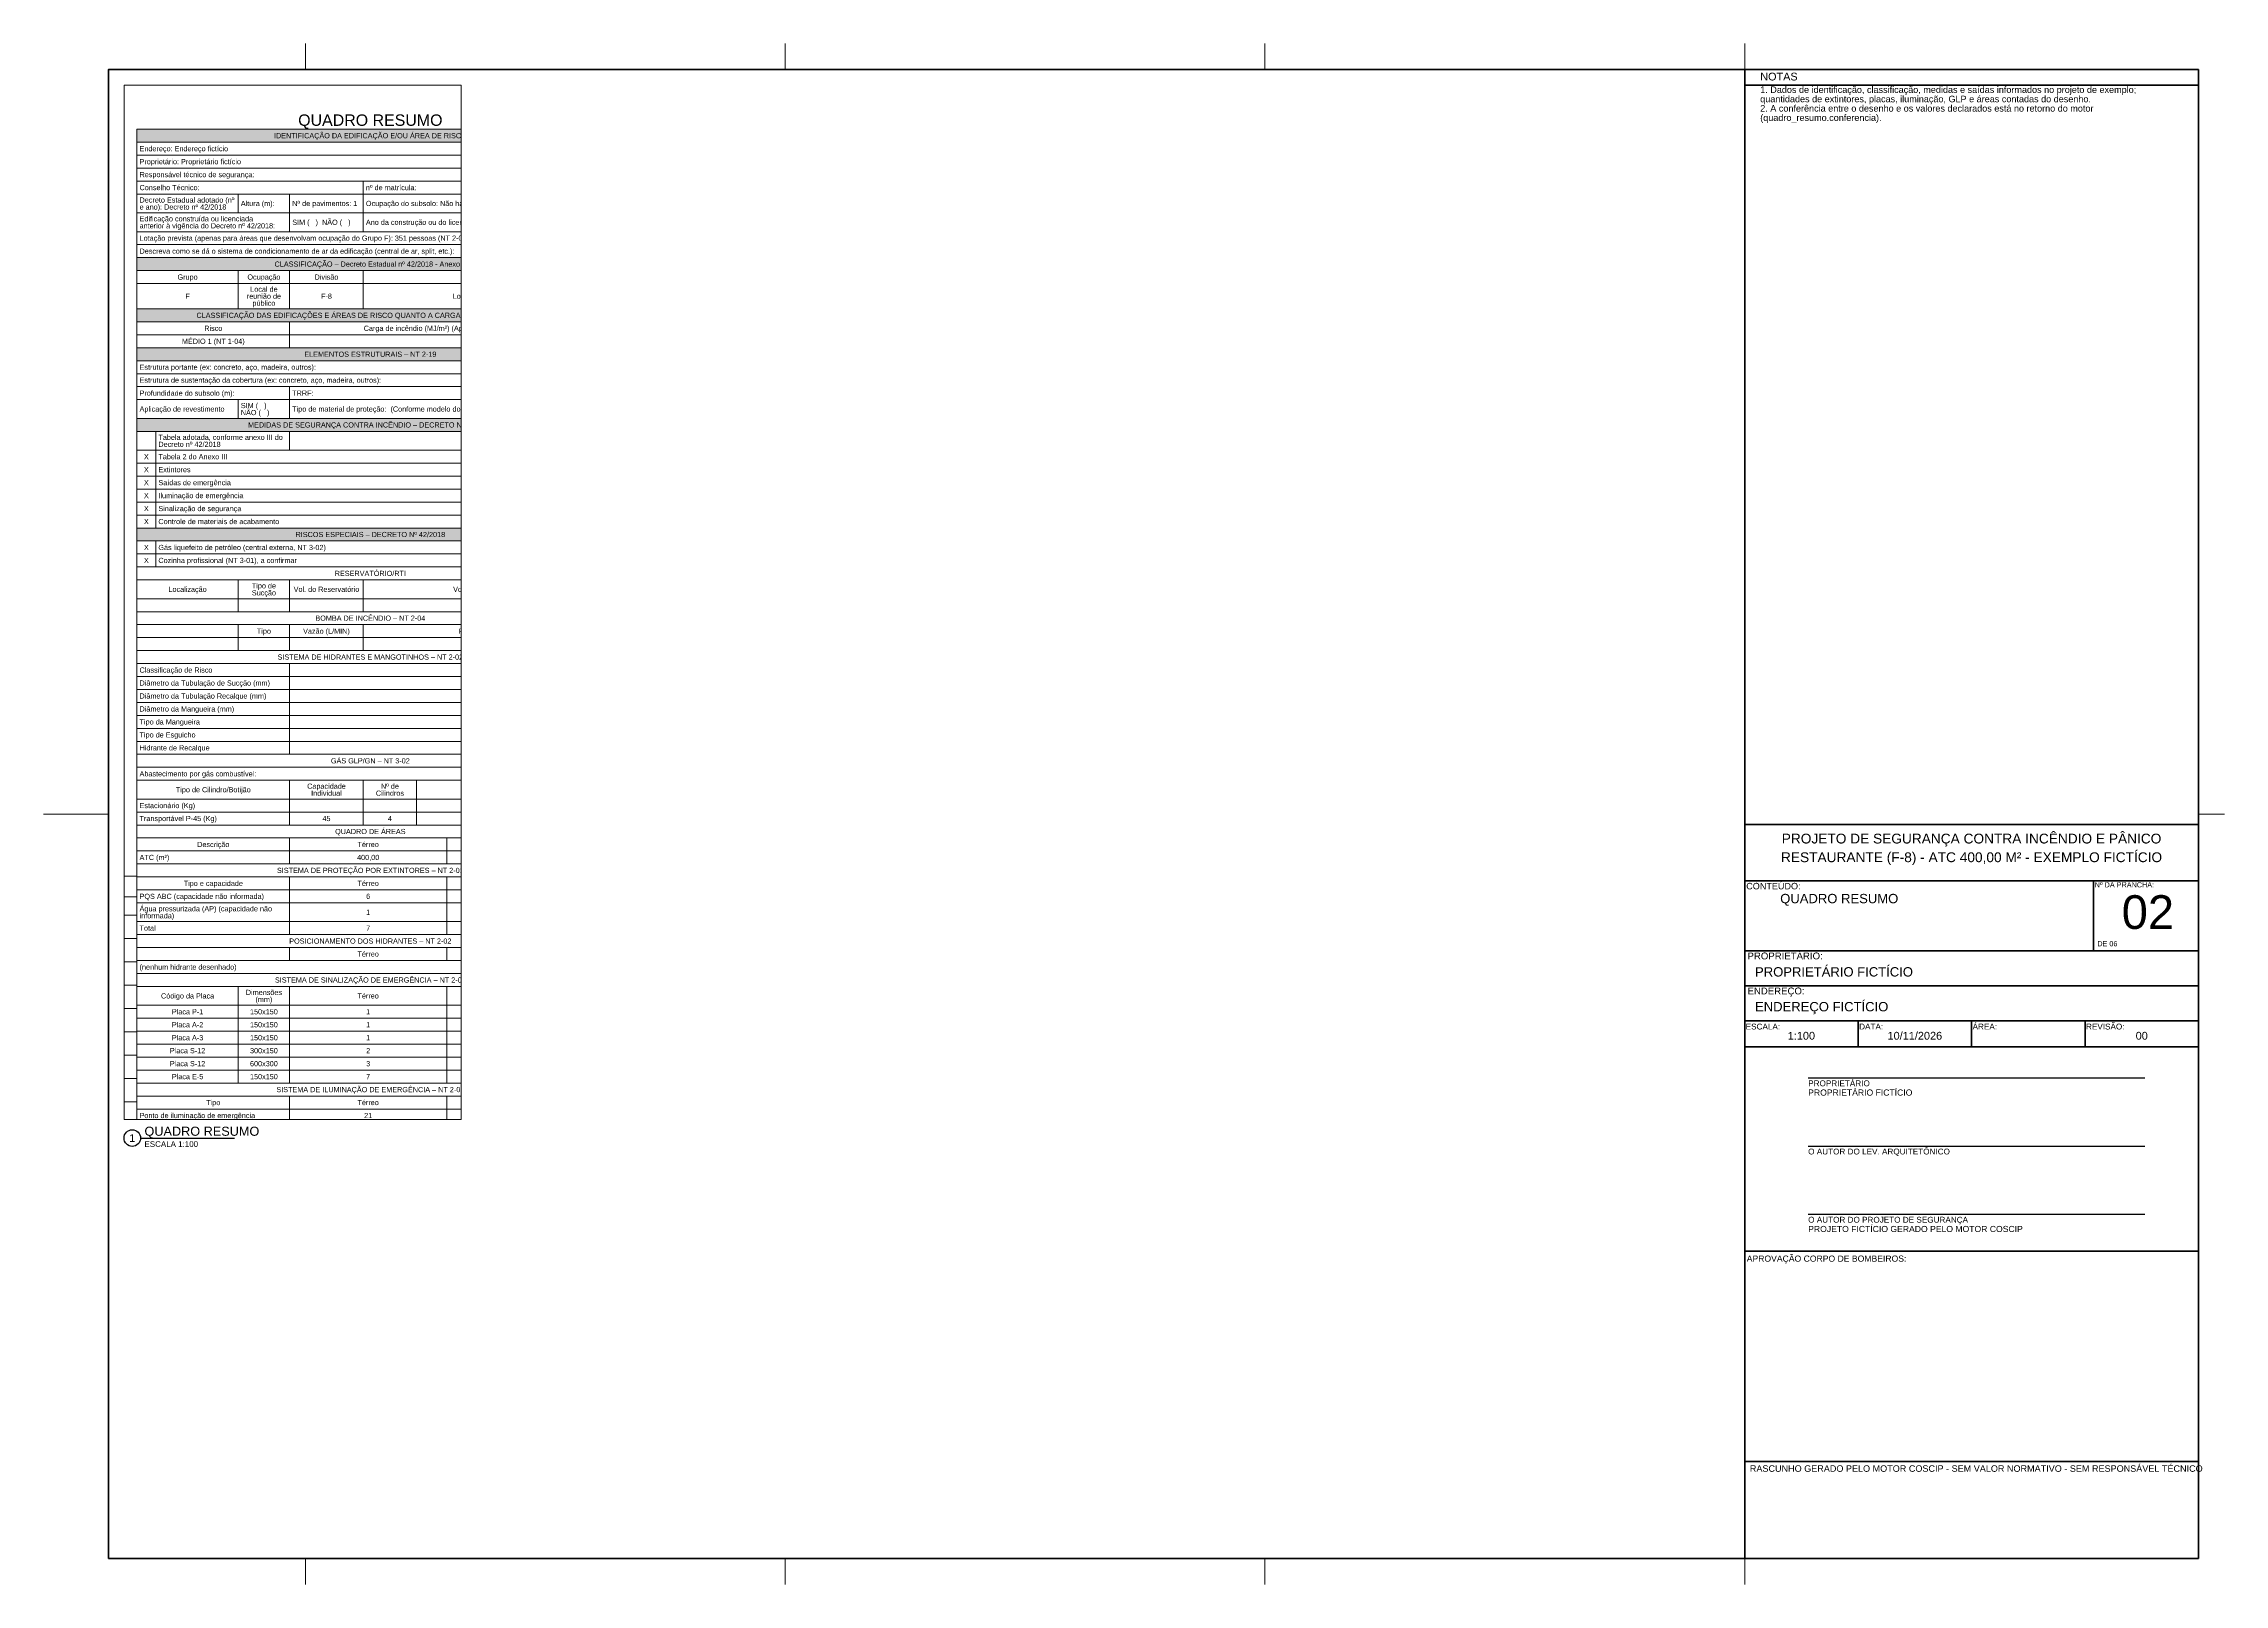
# Paper-space layout 'PRANCHA 02' of a CAD drawing. Header units: metres, sheet in millimetres. Extents: x 0 to 841, y 0 to 594.
# The model-space entities are those that its viewports show. They can reach past a viewport. Long polylines and large blocks are cut down to what shows.
import ezdxf
from ezdxf.enums import TextEntityAlignment as Align

# ---------------------------------------------------------------- set-up
doc = ezdxf.new("R2010")
doc.units = ezdxf.units.M
doc.header["$LTSCALE"] = 0.1
for name, color, linetype, lineweight in [('FOLHA', 7, 'Continuous', 50), ('LEGENDA', 7, 'Continuous', 13), ('QUADRO', 7, 'Continuous', 18)]:
    doc.layers.add(name, color=color, linetype=linetype, lineweight=lineweight)
doc.layers.add('VIEWPORT', color=6, linetype='Continuous', lineweight=13, plot=False)
doc.styles.add('COSCIP-TEXTO', font='arial.ttf')

msp = doc.modelspace()

# ---------------------------------------------------------------- hatches: boundary and pattern name
at = {"layer": 'QUADRO', "true_color": 0xeeece1}
h = msp.add_hatch(color=7, dxfattribs=at)
h.dxf.hatch_style = 1
h.paths.add_polyline_path([(50, 44.3), (68, 44.3), (68, 43.8), (50, 43.8)])
h = msp.add_hatch(color=7, dxfattribs=at)
h.dxf.hatch_style = 1
h.paths.add_polyline_path([(50, 39.35), (68, 39.35), (68, 38.85), (50, 38.85)])
h = msp.add_hatch(color=7, dxfattribs=at)
h.dxf.hatch_style = 1
h.paths.add_polyline_path([(50, 37.375), (68, 37.375), (68, 36.875), (50, 36.875)])
h = msp.add_hatch(color=7, dxfattribs=at)
h.dxf.hatch_style = 1
h.paths.add_polyline_path([(50, 35.875), (68, 35.875), (68, 35.375), (50, 35.375)])
h = msp.add_hatch(color=7, dxfattribs=at)
h.dxf.hatch_style = 1
h.paths.add_polyline_path([(50, 33.15), (68, 33.15), (68, 32.65), (50, 32.65)])
h = msp.add_hatch(color=7, dxfattribs=at)
h.dxf.hatch_style = 1
h.paths.add_polyline_path([(50, 28.925), (68, 28.925), (68, 28.425), (50, 28.425)])

# ---------------------------------------------------------------- linework, layer by layer
at = {"layer": 'LEGENDA'}
for p, q in [((34, 15.5), (50, 15.5)), ((50, 15.5), (50, 5.9)), ((34, 14.7), (50, 14.7)), ((34, 14), (50, 14)), ((34, 13.1), (50, 13.1)), ((34, 12.2), (50, 12.2)), ((34, 11.3), (50, 11.3)), ((34, 10.4), (50, 10.4)), ((34, 9.5), (50, 9.5)), ((34, 8.6), (50, 8.6)), ((34, 7.7), (50, 7.7)), ((34, 6.8), (50, 6.8))]:
    msp.add_line(p, q, dxfattribs=at)
at = {"layer": 'QUADRO'}
for p, q in [((50, 44.3), (68, 44.3)), ((50, 44.3), (50, 43.8)), ((50, 43.8), (68, 43.8)), ((50, 43.8), (68, 43.8)), ((50, 43.8), (50, 43.3)), ((50, 43.3), (68, 43.3)), ((50, 43.3), (68, 43.3)), ((50, 43.3), (50, 42.8)), ((50, 42.8), (68, 42.8)), ((50, 42.8), (68, 42.8)), ((50, 42.8), (50, 42.3)), ((50, 42.3), (68, 42.3)), ((50, 42.3), (68, 42.3)), ((50, 42.3), (50, 41.8)), ((58.729, 42.3), (58.729, 41.8)), ((50, 41.8), (68, 41.8)), ((50, 41.8), (68, 41.8)), ((50, 41.8), (50, 41.075)), ((53.905, 41.8), (53.905, 41.075)), ((55.888, 41.8), (55.888, 41.075)), ((58.729, 41.8), (58.729, 41.075)), ((50, 41.075), (68, 41.075)), ((50, 41.075), (68, 41.075)), ((50, 41.075), (50, 40.35)), ((55.888, 41.075), (55.888, 40.35)), ((58.729, 41.075), (58.729, 40.35)), ((50, 40.35), (68, 40.35)), ((50, 40.35), (68, 40.35)), ((50, 40.35), (50, 39.85)), ((50, 39.85), (68, 39.85)), ((50, 39.85), (68, 39.85)), ((50, 39.85), (50, 39.35)), ((50, 39.35), (68, 39.35)), ((50, 39.35), (68, 39.35)), ((50, 39.35), (50, 38.85)), ((50, 38.85), (68, 38.85)), ((50, 38.85), (68, 38.85)), ((50, 38.85), (50, 38.35)), ((53.905, 38.85), (53.905, 38.35)), ((55.888, 38.85), (55.888, 38.35)), ((58.729, 38.85), (58.729, 38.35)), ((50, 38.35), (68, 38.35)), ((50, 38.35), (68, 38.35)), ((50, 38.35), (50, 37.375)), ((53.905, 38.35), (53.905, 37.375)), ((55.888, 38.35), (55.888, 37.375)), ((58.729, 38.35), (58.729, 37.375)), ((50, 37.375), (68, 37.375)), ((50, 37.375), (68, 37.375)), ((50, 37.375), (50, 36.875)), ((50, 36.875), (68, 36.875)), ((50, 36.875), (68, 36.875)), ((50, 36.875), (50, 36.375)), ((50, 36.375), (68, 36.375)), ((50, 36.375), (68, 36.375)), ((50, 36.375), (50, 35.875)), ((55.888, 36.875), (55.888, 36.375)), ((55.888, 36.375), (55.888, 35.875)), ((50, 35.875), (68, 35.875)), ((50, 35.875), (68, 35.875)), ((50, 35.875), (50, 35.375)), ((50, 35.375), (68, 35.375)), ((50, 35.375), (68, 35.375)), ((50, 35.375), (50, 34.875)), ((50, 34.875), (68, 34.875)), ((50, 34.875), (68, 34.875)), ((50, 34.875), (50, 34.375)), ((50, 34.375), (68, 34.375)), ((50, 34.375), (68, 34.375)), ((50, 34.375), (50, 33.875)), ((50, 33.875), (68, 33.875)), ((50, 33.875), (68, 33.875)), ((50, 33.875), (50, 33.15)), ((53.905, 33.875), (53.905, 33.15)), ((55.888, 34.375), (55.888, 33.875)), ((55.888, 33.875), (55.888, 33.15)), ((50, 33.15), (68, 33.15)), ((50, 33.15), (68, 33.15)), ((50, 33.15), (50, 32.65)), ((50, 32.65), (68, 32.65)), ((50, 32.65), (68, 32.65)), ((50, 32.65), (50, 31.925)), ((50.726, 32.65), (50.726, 31.925)), ((55.888, 32.65), (55.888, 31.925)), ((50, 31.925), (68, 31.925)), ((50, 31.925), (68, 31.925)), ((50, 31.925), (50, 31.425)), ((50, 31.425), (68, 31.425)), ((50, 31.425), (68, 31.425)), ((50, 31.425), (50, 30.925)), ((50.726, 31.925), (50.726, 31.425)), ((50.726, 31.425), (50.726, 30.925)), ((50, 30.925), (68, 30.925)), ((50, 30.925), (68, 30.925)), ((50, 30.925), (50, 30.425)), ((50, 30.425), (68, 30.425)), ((50, 30.425), (68, 30.425)), ((50, 30.425), (50, 29.925)), ((50.726, 30.925), (50.726, 30.425)), ((50.726, 30.425), (50.726, 29.925)), ((50, 29.925), (68, 29.925)), ((50, 29.925), (68, 29.925)), ((50, 29.925), (50, 29.425)), ((50.726, 29.925), (50.726, 29.425)), ((50, 29.425), (68, 29.425)), ((50, 29.425), (68, 29.425)), ((50, 29.425), (50, 28.925)), ((50, 28.925), (68, 28.925)), ((50, 28.925), (68, 28.925)), ((50, 28.925), (50, 28.425)), ((50.726, 29.425), (50.726, 28.925)), ((50, 28.425), (68, 28.425)), ((50, 28.425), (68, 28.425)), ((50, 28.425), (50, 27.925)), ((50, 27.925), (68, 27.925)), ((50, 27.925), (68, 27.925)), ((50, 27.925), (50, 27.425)), ((50.726, 28.425), (50.726, 27.925)), ((50.726, 27.925), (50.726, 27.425)), ((50, 27.425), (68, 27.425)), ((50, 27.425), (68, 27.425)), ((50, 27.425), (50, 26.925)), ((50, 26.925), (68, 26.925)), ((50, 26.925), (68, 26.925)), ((50, 26.925), (50, 26.2)), ((53.905, 26.925), (53.905, 26.2)), ((55.888, 26.925), (55.888, 26.2)), ((58.729, 26.925), (58.729, 26.2)), ((50, 26.2), (68, 26.2)), ((50, 26.2), (68, 26.2)), ((50, 26.2), (50, 25.7)), ((53.905, 26.2), (53.905, 25.7)), ((55.888, 26.2), (55.888, 25.7)), ((58.729, 26.2), (58.729, 25.7)), ((50, 25.7), (68, 25.7)), ((50, 25.7), (68, 25.7)), ((50, 25.7), (50, 25.2)), ((50, 25.2), (68, 25.2)), ((50, 25.2), (68, 25.2)), ((50, 25.2), (50, 24.7)), ((50, 24.7), (68, 24.7)), ((50, 24.7), (68, 24.7)), ((50, 24.7), (50, 24.2)), ((53.905, 25.2), (53.905, 24.7)), ((53.905, 24.7), (53.905, 24.2)), ((55.888, 25.2), (55.888, 24.7)), ((55.888, 24.7), (55.888, 24.2)), ((58.729, 25.2), (58.729, 24.7)), ((58.729, 24.7), (58.729, 24.2)), ((50, 24.2), (68, 24.2)), ((50, 24.2), (68, 24.2)), ((50, 24.2), (50, 23.7)), ((50, 23.7), (68, 23.7)), ((50, 23.7), (68, 23.7)), ((50, 23.7), (50, 23.2)), ((55.888, 23.7), (55.888, 23.2)), ((50, 23.2), (68, 23.2)), ((50, 23.2), (68, 23.2)), ((50, 23.2), (50, 22.7)), ((55.888, 23.2), (55.888, 22.7)), ((50, 22.7), (68, 22.7)), ((50, 22.7), (68, 22.7)), ((50, 22.7), (50, 22.2)), ((50, 22.2), (68, 22.2)), ((50, 22.2), (68, 22.2)), ((50, 22.2), (50, 21.7)), ((55.888, 22.7), (55.888, 22.2)), ((55.888, 22.2), (55.888, 21.7)), ((50, 21.7), (68, 21.7)), ((50, 21.7), (68, 21.7)), ((50, 21.7), (50, 21.2)), ((50, 21.2), (68, 21.2)), ((50, 21.2), (68, 21.2)), ((50, 21.2), (50, 20.7)), ((55.888, 21.7), (55.888, 21.2)), ((55.888, 21.2), (55.888, 20.7)), ((50, 20.7), (68, 20.7)), ((50, 20.7), (68, 20.7)), ((50, 20.7), (50, 20.2)), ((50, 20.2), (68, 20.2)), ((50, 20.2), (68, 20.2)), ((50, 20.2), (50, 19.7)), ((55.888, 20.7), (55.888, 20.2)), ((50, 19.7), (68, 19.7)), ((50, 19.7), (68, 19.7)), ((50, 19.7), (50, 19.2)), ((50, 19.2), (68, 19.2)), ((50, 19.2), (68, 19.2)), ((50, 19.2), (50, 18.475)), ((55.888, 19.2), (55.888, 18.475)), ((58.729, 19.2), (58.729, 18.475)), ((60.784, 19.2), (60.784, 18.475)), ((50, 18.475), (68, 18.475)), ((50, 18.475), (68, 18.475)), ((50, 18.475), (50, 17.975)), ((50, 17.975), (68, 17.975)), ((50, 17.975), (68, 17.975)), ((50, 17.975), (50, 17.475)), ((55.888, 18.475), (55.888, 17.975)), ((55.888, 17.975), (55.888, 17.475)), ((58.729, 18.475), (58.729, 17.975)), ((58.729, 17.975), (58.729, 17.475)), ((60.784, 18.475), (60.784, 17.975)), ((60.784, 17.975), (60.784, 17.475)), ((50, 17.475), (68, 17.475)), ((50, 17.475), (68, 17.475)), ((50, 17.475), (50, 16.975)), ((50, 16.975), (68, 16.975)), ((50, 16.975), (68, 16.975)), ((50, 16.975), (50, 16.475)), ((55.888, 16.975), (55.888, 16.475)), ((61.944, 16.975), (61.944, 16.475)), ((50, 16.475), (68, 16.475)), ((50, 16.475), (68, 16.475)), ((50, 16.475), (50, 15.975)), ((55.888, 16.475), (55.888, 15.975)), ((61.944, 16.475), (61.944, 15.975)), ((50, 15.975), (68, 15.975)), ((50, 15.975), (68, 15.975)), ((50, 15.975), (50, 15.475)), ((50, 15.475), (68, 15.475)), ((50, 15.475), (68, 15.475)), ((50, 15.475), (50, 14.975)), ((55.888, 15.475), (55.888, 14.975)), ((61.944, 15.475), (61.944, 14.975)), ((50, 14.975), (68, 14.975)), ((50, 14.975), (68, 14.975)), ((50, 14.975), (50, 14.475)), ((50, 14.475), (68, 14.475)), ((50, 14.475), (68, 14.475)), ((50, 14.475), (50, 13.75)), ((55.888, 14.975), (55.888, 14.475)), ((55.888, 14.475), (55.888, 13.75)), ((61.944, 14.975), (61.944, 14.475)), ((61.944, 14.475), (61.944, 13.75)), ((50, 13.75), (68, 13.75)), ((50, 13.75), (68, 13.75)), ((50, 13.75), (50, 13.25)), ((55.888, 13.75), (55.888, 13.25)), ((61.944, 13.75), (61.944, 13.25)), ((50, 13.25), (68, 13.25)), ((50, 13.25), (68, 13.25)), ((50, 13.25), (50, 12.75)), ((50, 12.75), (68, 12.75)), ((50, 12.75), (68, 12.75)), ((50, 12.75), (50, 12.25)), ((55.888, 12.75), (55.888, 12.25)), ((61.944, 12.75), (61.944, 12.25)), ((50, 12.25), (68, 12.25)), ((50, 12.25), (68, 12.25)), ((50, 12.25), (50, 11.75)), ((50, 11.75), (68, 11.75)), ((50, 11.75), (68, 11.75)), ((50, 11.75), (50, 11.25)), ((50, 11.25), (68, 11.25)), ((50, 11.25), (68, 11.25)), ((50, 11.25), (50, 10.525)), ((53.905, 11.25), (53.905, 10.525)), ((55.888, 11.25), (55.888, 10.525)), ((61.944, 11.25), (61.944, 10.525)), ((50, 10.525), (68, 10.525)), ((50, 10.525), (68, 10.525)), ((50, 10.525), (50, 10.025)), ((53.905, 10.525), (53.905, 10.025)), ((55.888, 10.525), (55.888, 10.025)), ((61.944, 10.525), (61.944, 10.025)), ((50, 10.025), (68, 10.025)), ((50, 10.025), (68, 10.025)), ((50, 10.025), (50, 9.525)), ((50, 9.525), (68, 9.525)), ((50, 9.525), (68, 9.525)), ((50, 9.525), (50, 9.025)), ((53.905, 10.025), (53.905, 9.525)), ((53.905, 9.525), (53.905, 9.025)), ((55.888, 10.025), (55.888, 9.525)), ((55.888, 9.525), (55.888, 9.025)), ((61.944, 10.025), (61.944, 9.525)), ((61.944, 9.525), (61.944, 9.025)), ((50, 9.025), (68, 9.025)), ((50, 9.025), (68, 9.025)), ((50, 9.025), (50, 8.525)), ((50, 8.525), (68, 8.525)), ((50, 8.525), (68, 8.525)), ((50, 8.525), (50, 8.025)), ((53.905, 9.025), (53.905, 8.525)), ((53.905, 8.525), (53.905, 8.025)), ((55.888, 9.025), (55.888, 8.525)), ((55.888, 8.525), (55.888, 8.025)), ((61.944, 9.025), (61.944, 8.525)), ((61.944, 8.525), (61.944, 8.025)), ((50, 8.025), (68, 8.025)), ((50, 8.025), (68, 8.025)), ((50, 8.025), (50, 7.525)), ((53.905, 8.025), (53.905, 7.525)), ((55.888, 8.025), (55.888, 7.525)), ((61.944, 8.025), (61.944, 7.525)), ((50, 7.525), (68, 7.525)), ((50, 7.525), (68, 7.525)), ((50, 7.525), (50, 7.025)), ((50, 7.025), (68, 7.025)), ((50, 7.025), (68, 7.025)), ((50, 7.025), (50, 6.525)), ((55.888, 7.025), (55.888, 6.525)), ((61.944, 7.025), (61.944, 6.525)), ((50, 6.525), (68, 6.525)), ((50, 6.525), (68, 6.525)), ((50, 6.525), (50, 6.025)), ((50, 6.025), (68, 6.025)), ((50, 6.025), (68, 6.025)), ((50, 6.025), (50, 5.525)), ((55.888, 6.525), (55.888, 6.025)), ((61.944, 6.525), (61.944, 6.025))]:
    msp.add_line(p, q, dxfattribs=at)

# ---------------------------------------------------------------- texts
at = {"layer": 'QUADRO', "style": 'COSCIP-TEXTO'}
for s, height, p in [('QUADRO RESUMO', 0.44, (59, 44.65)), ('IDENTIFICAÇÃO DA EDIFICAÇÃO E/OU ÁREA DE RISCO', 0.2, (59, 44.05)), ('Grupo', 0.2, (51.952, 38.6)), ('Ocupação', 0.2, (54.896, 38.6)), ('CLASSIFICAÇÃO – Decreto Estadual nº 42/2018 - Anexo II', 0.2, (59, 39.1)), ('Divisão', 0.2, (57.308, 38.6)), ('F', 0.2, (51.952, 37.862)), ('reunião de', 0.2, (54.896, 37.862)), ('Local de', 0.2, (54.896, 38.133)), ('F-8', 0.2, (57.308, 37.862)), ('Local para refeição', 0.2, (63.365, 37.862)), ('CLASSIFICAÇÃO DAS EDIFICAÇÕES E ÁREAS DE RISCO QUANTO A CARGA DE INCÊNDIO – NT 1-04', 0.2, (59, 37.125)), ('público', 0.2, (54.896, 37.593)), ('MÉDIO 1 (NT 1-04)', 0.2, (52.944, 36.125)), ('Risco', 0.2, (52.944, 36.625)), ('Carga de incêndio (MJ/m²) (Apenas para o grupo J)', 0.2, (61.944, 36.625)), ('ELEMENTOS ESTRUTURAIS – NT 2-19', 0.2, (59, 35.625)), ('MEDIDAS DE SEGURANÇA CONTRA INCÊNDIO – DECRETO Nº 42/2018', 0.2, (59, 32.9)), ('X', 0.2, (50.363, 31.675)), ('X', 0.2, (50.363, 31.175)), ('X', 0.2, (50.363, 30.675)), ('X', 0.2, (50.363, 30.175)), ('X', 0.2, (50.363, 29.675)), ('X', 0.2, (50.363, 29.175)), ('RISCOS ESPECIAIS – DECRETO Nº 42/2018', 0.2, (59, 28.675)), ('X', 0.2, (50.363, 28.175)), ('X', 0.2, (50.363, 27.675)), ('RESERVATÓRIO/RTI', 0.2, (59, 27.175)), ('Localização', 0.2, (51.952, 26.562)), ('Tipo de', 0.2, (54.896, 26.697)), ('Sucção', 0.2, (54.896, 26.427)), ('Vol. do Reservatório', 0.2, (57.308, 26.562)), ('Vol. da RTI (Litros)', 0.2, (63.365, 26.562)), ('BOMBA DE INCÊNDIO – NT 2-04', 0.2, (59, 25.45)), ('Tipo', 0.2, (54.896, 24.95)), ('Vazão (L/MIN)', 0.2, (57.308, 24.95)), ('Pressão (MCA)', 0.2, (63.365, 24.95)), ('SISTEMA DE HIDRANTES E MANGOTINHOS – NT 2-02', 0.2, (59, 23.95)), ('GÁS GLP/GN – NT 3-02', 0.2, (59, 19.95)), ('Tipo de Cilindro/Botijão', 0.2, (52.944, 18.837)), ('Capacidade', 0.2, (57.308, 18.972)), ('Individual', 0.2, (57.308, 18.702)), ('Cilindros', 0.2, (59.756, 18.702)), ('Nº de', 0.2, (59.756, 18.972)), ('45', 0.2, (57.308, 17.725)), ('4', 0.2, (59.756, 17.725)), ('Descrição', 0.2, (52.944, 16.725)), ('QUADRO DE ÁREAS', 0.2, (59, 17.225)), ('Térreo', 0.2, (58.916, 16.725)), ('400,00', 0.2, (58.916, 16.225)), ('Tipo e capacidade', 0.2, (52.944, 15.225)), ('SISTEMA DE PROTEÇÃO POR EXTINTORES – NT 2-01', 0.2, (59, 15.725)), ('Térreo', 0.2, (58.916, 15.225)), ('6', 0.2, (58.916, 14.725)), ('7', 0.2, (58.916, 13.5)), ('1', 0.2, (58.916, 14.112)), ('POSICIONAMENTO DOS HIDRANTES – NT 2-02', 0.2, (59, 13)), ('Térreo', 0.2, (58.916, 12.5)), ('Código da Placa', 0.2, (51.952, 10.887)), ('Dimensões', 0.2, (54.896, 11.022)), ('SISTEMA DE SINALIZAÇÃO DE EMERGÊNCIA – NT 2-05', 0.2, (59, 11.5)), ('Térreo', 0.2, (58.916, 10.887)), ('Placa P-1', 0.2, (51.952, 10.275)), ('150x150', 0.2, (54.896, 10.275)), ('(mm)', 0.2, (54.896, 10.752)), ('1', 0.2, (58.916, 10.275)), ('Placa A-2', 0.2, (51.952, 9.775)), ('Placa A-3', 0.2, (51.952, 9.275)), ('150x150', 0.2, (54.896, 9.775)), ('150x150', 0.2, (54.896, 9.275)), ('1', 0.2, (58.916, 9.775)), ('1', 0.2, (58.916, 9.275)), ('Placa S-12', 0.2, (51.952, 8.775)), ('300x150', 0.2, (54.896, 8.775)), ('2', 0.2, (58.916, 8.775)), ('Placa S-12', 0.2, (51.952, 8.275)), ('Placa E-5', 0.2, (51.952, 7.775)), ('600x300', 0.2, (54.896, 8.275)), ('150x150', 0.2, (54.896, 7.775)), ('3', 0.2, (58.916, 8.275)), ('7', 0.2, (58.916, 7.775)), ('Tipo', 0.2, (52.944, 6.775)), ('SISTEMA DE ILUMINAÇÃO DE EMERGÊNCIA – NT 2-06', 0.2, (59, 7.275)), ('Térreo', 0.2, (58.916, 6.775)), ('SISTEMA DE DETECÇÃO E ALARME DE INCÊNDIO – NT 2-07', 0.2, (59, 5.775)), ('21', 0.2, (58.916, 6.275))]:
    msp.add_text(s, height=height, dxfattribs=at).set_placement(p, align=Align.MIDDLE_CENTER)
for s, p in [('Endereço: Endereço fictício', (50.1, 43.55)), ('Proprietário: Proprietário fictício', (50.1, 43.05)), ('Conselho Técnico:', (50.1, 42.05)), ('Responsável técnico de segurança:', (50.1, 42.55)), ('nº de matrícula:', (58.829, 42.05)), ('e ano): Decreto nº 42/2018', (50.1, 41.302)), ('Decreto Estadual adotado (nº', (50.1, 41.572)), ('Altura (m):', (54.005, 41.438)), ('Nº de pavimentos: 1', (55.988, 41.438)), ('Ocupação do subsolo: Não há', (58.829, 41.438)), ('anterior à vigência do Decreto nº 42/2018:', (50.1, 40.577)), ('Edificação construída ou licenciada', (50.1, 40.847)), ('SIM (   )  NÃO (   )', (55.988, 40.712)), ('Ano da construção ou do licenciamento:', (58.829, 40.712)), ('Lotação prevista (apenas para áreas que desenvolvam ocupação do Grupo F): 351 pessoas (NT 2-08, Anexo A)', (50.1, 40.1)), ('Descreva como se dá o sistema de condicionamento de ar da edificação (central de ar, split, etc.):', (50.1, 39.6)), ('Estrutura portante (ex: concreto, aço, madeira, outros):', (50.1, 35.125)), ('Estrutura de sustentação da cobertura (ex: concreto, aço, madeira, outros):', (50.1, 34.625)), ('Profundidade do subsolo (m):', (50.1, 34.125)), ('SIM (   )', (54.005, 33.647)), ('TRRF:', (55.988, 34.125)), ('Aplicação de revestimento', (50.1, 33.512)), ('NÃO (   )', (54.005, 33.377)), ('Tipo de material de proteção:  (Conforme modelo do Anexo E, da NT 2-19)', (55.988, 33.512)), ('Tabela adotada, conforme anexo III do', (50.826, 32.422)), ('Decreto nº 42/2018', (50.826, 32.152)), ('Tabela 2 do Anexo III', (50.826, 31.675)), ('Extintores', (50.826, 31.175)), ('Saídas de emergência', (50.826, 30.675)), ('Iluminação de emergência', (50.826, 30.175)), ('Sinalização de segurança', (50.826, 29.675)), ('Controle de materiais de acabamento', (50.826, 29.175)), ('Gás liquefeito de petróleo (central externa, NT 3-02)', (50.826, 28.175)), ('Cozinha profissional (NT 3-01), a confirmar', (50.826, 27.675)), ('Classificação de Risco', (50.1, 23.45)), ('Diâmetro da Tubulação de Sucção (mm)', (50.1, 22.95)), ('Diâmetro da Tubulação Recalque (mm)', (50.1, 22.45)), ('Diâmetro da Mangueira (mm)', (50.1, 21.95)), ('Tipo da Mangueira', (50.1, 21.45)), ('Tipo de Esguicho', (50.1, 20.95)), ('Hidrante de Recalque', (50.1, 20.45)), ('Abastecimento por gás combustível:', (50.1, 19.45)), ('Transportável P-45 (Kg)', (50.1, 17.725)), ('Estacionário (Kg)', (50.1, 18.225)), ('ATC (m²)', (50.1, 16.225)), ('Água pressurizada (AP) (capacidade não', (50.1, 14.247)), ('PQS ABC (capacidade não informada)', (50.1, 14.725)), ('Total', (50.1, 13.5)), ('informada)', (50.1, 13.977)), ('(nenhum hidrante desenhado)', (50.1, 12)), ('Ponto de iluminação de emergência', (50.1, 6.275))]:
    msp.add_text(s, height=0.2, dxfattribs=at).set_placement(p, align=Align.MIDDLE_LEFT)

psp = doc.layouts.new('PRANCHA 02')

# ---------------------------------------------------------------- linework, layer by layer
at = {"layer": 'FOLHA', "lineweight": 13}
for p, q in [((101, 584), (101, 594)), ((286, 584), (286, 594)), ((471, 584), (471, 594)), ((656, 584), (656, 594)), ((0, 297), (25, 297)), ((831, 297), (841, 297)), ((101, 0), (101, 10)), ((286, 0), (286, 10)), ((471, 0), (471, 10)), ((656, 0), (656, 10))]:
    psp.add_line(p, q, dxfattribs=at)
at = {"layer": 'FOLHA', "lineweight": 50}
for p, q in [((656, 10), (656, 584)), ((656, 293), (831, 293))]:
    psp.add_line(p, q, dxfattribs=at)
at = {"layer": 'FOLHA', "lineweight": 35}
for p, q in [((656, 271.2), (831, 271.2)), ((790.5, 271.2), (790.5, 244.2)), ((656, 244.2), (831, 244.2)), ((656, 230.7), (831, 230.7)), ((656, 217.3), (831, 217.3)), ((699.75, 217.3), (699.75, 207.3)), ((743.5, 217.3), (743.5, 207.3)), ((787.25, 217.3), (787.25, 207.3)), ((656, 207.3), (831, 207.3)), ((656, 128.4), (831, 128.4)), ((656, 47.4), (831, 47.4))]:
    psp.add_line(p, q, dxfattribs=at)
at = {"layer": 'FOLHA', "lineweight": 25}
for p, q in [((680.5, 195.3), (810.35, 195.3)), ((37.4, 172.05), (73.66, 172.05)), ((680.5, 169), (810.35, 169)), ((680.5, 142.7), (810.35, 142.7))]:
    psp.add_line(p, q, dxfattribs=at)
at = {"layer": 'FOLHA', "lineweight": 50}
psp.add_lwpolyline([(25, 10), (831, 10), (831, 584), (25, 584)], close=True, dxfattribs=at)
at = {"layer": 'FOLHA', "lineweight": 35}
psp.add_lwpolyline([(656, 578), (831, 578), (831, 584), (656, 584)], close=True, dxfattribs=at)
at = {"layer": 'FOLHA', "lineweight": 25}
psp.add_circle((34.2, 172.05), 3.2, dxfattribs=at)

# ---------------------------------------------------------------- texts
at = {"layer": 'FOLHA', "color": 7, "style": 'COSCIP-TEXTO'}
for s, height, p in [('NOTAS', 3, (662, 579.8)), ('quantidades de extintores, placas, iluminação, GLP e áreas contadas do desenho.', 2.5, (662, 571.4)), ('1. Dados de identificação, classificação, medidas e saídas informados no projeto de exemplo;', 2.5, (662, 575)), ('2. A conferência entre o desenho e os valores declarados está no retorno do motor', 2.5, (662, 567.8)), ('(quadro_resumo.conferencia).', 2.5, (662, 564.2)), ('CONTEÚDO:', 2.5, (656.6, 267.95)), ('Nº DA PRANCHA:', 2, (791, 268.7)), ('QUADRO RESUMO', 3.6, (669.7, 262.6)), ('PROPRIETÁRIO:', 2.65, (657.1, 240.95)), ('DE 06', 2, (792, 246)), ('PROPRIETÁRIO FICTÍCIO', 3.6, (660, 234.345)), ('ENDEREÇO:', 2.65, (657.1, 227.45)), ('ENDEREÇO FICTÍCIO', 3.6, (660, 220.918)), ('ESCALA:', 2.25, (656.4, 213.925)), ('DATA:', 2.25, (700.15, 213.925)), ('ÁREA:', 2.25, (743.9, 213.925)), ('REVISÃO:', 2.25, (787.65, 213.925)), ('PROPRIETÁRIO', 2.25, (680.5, 192.05)), ('PROPRIETÁRIO FICTÍCIO', 2.375, (680.5, 188.425)), ('QUADRO RESUMO', 3.5, (38.9, 172.95)), ('O AUTOR DO LEV. ARQUITETÔNICO', 2.25, (680.5, 165.75)), ('O AUTOR DO PROJETO DE SEGURANÇA', 2.25, (680.5, 139.45)), ('PROJETO FICTÍCIO GERADO PELO MOTOR COSCIP', 2.375, (680.5, 135.825)), ('APROVAÇÃO CORPO DE BOMBEIROS:', 2.375, (656.8, 124.4))]:
    psp.add_text(s, height=height, dxfattribs=at).set_placement(p)
for s, height, p in [('PROJETO DE SEGURANÇA CONTRA INCÊNDIO E PÂNICO', 3.78, (743.5, 284.498)), ('RESTAURANTE (F-8) - ATC 400,00 M² - EXEMPLO FICTÍCIO', 3.78, (743.5, 277.304)), ('1:100', 3.0125, (677.875, 209.1)), ('10/11/2026', 3.0125, (721.625, 209.1)), ('00', 3.0125, (809.125, 209.1))]:
    psp.add_text(s, height=height, dxfattribs=at).set_placement(p, align=Align.BOTTOM_CENTER)
psp.add_text('02', height=13, dxfattribs=at).set_placement((821.6, 248.79), align=Align.BOTTOM_RIGHT)
psp.add_text('1', height=3, dxfattribs=at).set_placement((34.2, 172.05), align=Align.MIDDLE_CENTER)
at = {"layer": 'FOLHA', "color": 8, "style": 'COSCIP-TEXTO'}
psp.add_text('ESCALA 1:100', height=2.2, dxfattribs=at).set_placement((38.9, 168.65))
at = {"layer": 'FOLHA', "color": 1, "style": 'COSCIP-TEXTO'}
psp.add_text('RASCUNHO GERADO PELO MOTOR COSCIP - SEM VALOR NORMATIVO - SEM RESPONSÁVEL TÉCNICO', height=2.5, dxfattribs=at).set_placement((658, 43.4))

# ---------------------------------------------------------------- viewports
at = {"layer": 'VIEWPORT'}
psp.add_viewport(center=(96, 378.625), size=(130, 398.75), view_center_point=(56, 26.062), view_height=39.875, dxfattribs=at)

doc.saveas('drawing.dxf')
